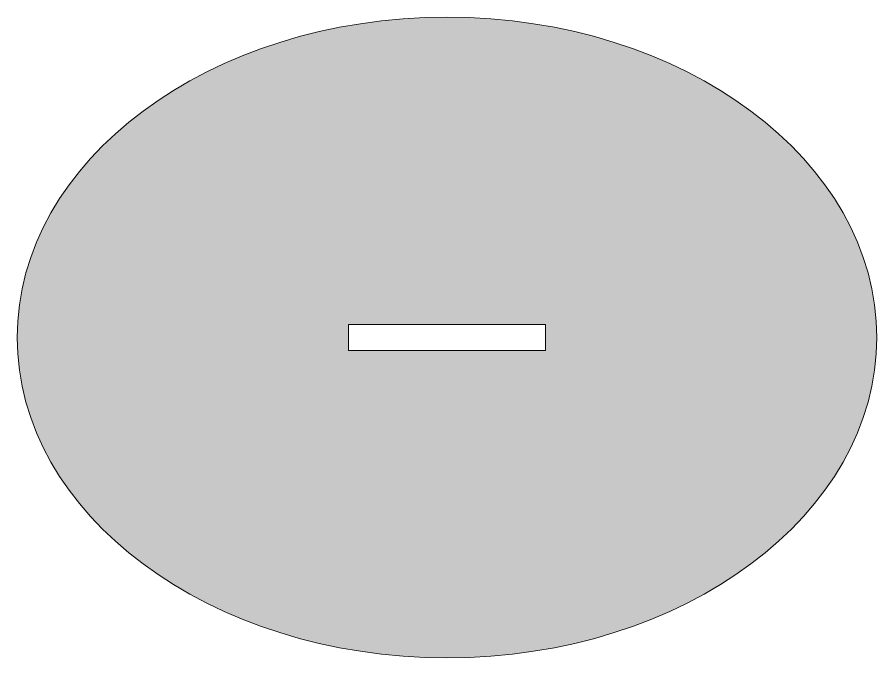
# Model space of a CAD drawing. Extents: x 133 to 1080, y -988 to 306.
# Drawn here: x 178.1 to 545.6, y 32.1 to 305.9 of the extents above; entities that cross this region are included whole.
import ezdxf

# ---------------------------------------------------------------- set-up
doc = ezdxf.new("R2010")
doc.units = 0
doc.header["$MEASUREMENT"] = 0
doc.layers.add('Layer 1', color=7, linetype='Continuous', lineweight=0)

msp = doc.modelspace()

# ---------------------------------------------------------------- hatches: boundary and pattern name
at = {"layer": 'Layer 1', "true_color": 0xf3c589, "transparency": 33554687}
h = msp.add_hatch(color=31, dxfattribs=at)
h.dxf.hatch_style = 2
edge = h.paths.add_edge_path()
edge.add_spline(control_points=[(403.95, 163.43), (403.95, 163.43), (319.79, 163.43), (319.79, 163.43), (319.79, 163.43), (319.79, 166.21), (319.79, 166.21), (319.79, 166.21), (319.79, 166.21), (319.79, 166.21), (319.79, 166.21), (319.79, 171.78), (319.79, 171.78), (319.79, 171.78), (319.79, 171.78), (319.79, 171.78), (319.79, 171.78), (319.79, 174.57), (319.79, 174.57), (319.79, 174.57), (403.95, 174.57), (403.95, 174.57), (403.95, 174.57), (403.95, 163.43), (403.95, 163.43)], knot_values=[0, 0, 0, 0, 1, 1, 1, 2, 2, 2, 3, 3, 3, 4, 4, 4, 5, 5, 5, 6, 6, 6, 7, 7, 7, 8, 8, 8, 8], degree=3, periodic=0)
edge = h.paths.add_edge_path()
edge.add_spline(control_points=[(361.87, 305.89), (260.39, 305.89), (178.13, 244.6), (178.13, 169), (178.13, 93.4), (260.39, 32.11), (361.87, 32.11), (463.35, 32.11), (545.61, 93.4), (545.61, 169), (545.61, 244.6), (463.35, 305.89), (361.87, 305.89)], knot_values=[0, 0, 0, 0, 1, 1, 1, 2, 2, 2, 3, 3, 3, 4, 4, 4, 4], degree=3, periodic=0)

# ---------------------------------------------------------------- linework, layer by layer
at = {"layer": 'Layer 1'}
for points, knots in [([(361.87, 305.89), (260.39, 305.89), (178.13, 244.6), (178.13, 169), (178.13, 93.4), (260.39, 32.11), (361.87, 32.11), (463.35, 32.11), (545.61, 93.4), (545.61, 169), (545.61, 244.6), (463.35, 305.89), (361.87, 305.89)], [0, 0, 0, 0, 1, 1, 1, 2, 2, 2, 3, 3, 3, 4, 4, 4, 4]), ([(403.95, 163.43), (403.95, 163.43), (319.79, 163.43), (319.79, 163.43), (319.79, 163.43), (319.79, 166.21), (319.79, 166.21), (319.79, 166.21), (319.79, 166.21), (319.79, 166.21), (319.79, 166.21), (319.79, 171.78), (319.79, 171.78), (319.79, 171.78), (319.79, 171.78), (319.79, 171.78), (319.79, 171.78), (319.79, 174.57), (319.79, 174.57), (319.79, 174.57), (403.95, 174.57), (403.95, 174.57), (403.95, 174.57), (403.95, 163.43), (403.95, 163.43)], [0, 0, 0, 0, 1, 1, 1, 2, 2, 2, 3, 3, 3, 4, 4, 4, 5, 5, 5, 6, 6, 6, 7, 7, 7, 8, 8, 8, 8])]:
    msp.add_open_spline(points, degree=3, knots=knots, dxfattribs=at)

doc.saveas('drawing.dxf')
